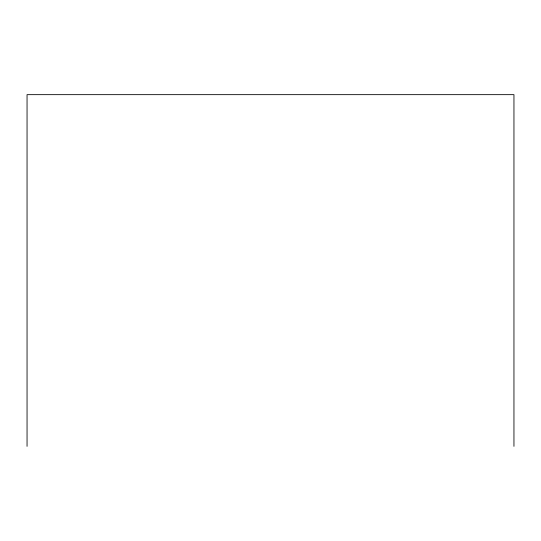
<?xml version="1.0" encoding="UTF-8"?>
<svg xmlns="http://www.w3.org/2000/svg" width="541" height="541" viewBox="0 0 541 541"><rect width="100%" height="100%" fill="white"/><g stroke="black" fill="none" stroke-linecap="round" stroke-linejoin="round"><path stroke-width="0.81" d="M513.95 446.345L513.95 94.655L27.05 94.655L27.05 446.345"/></g></svg>
